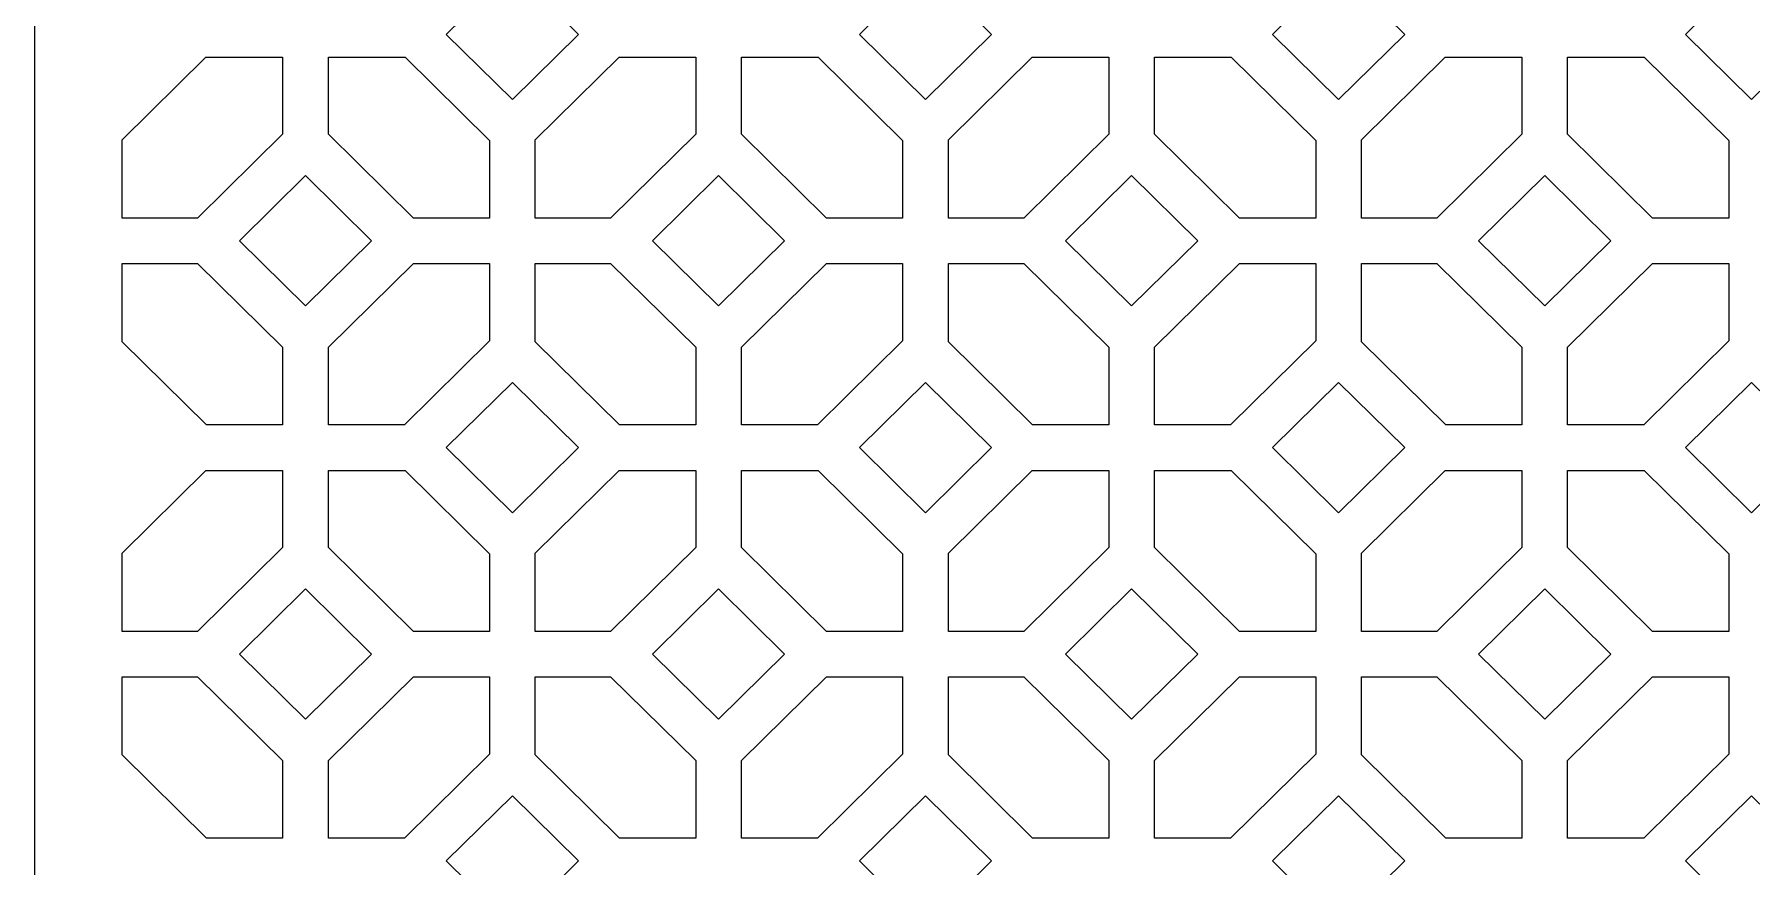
# Model space of a CAD drawing. Header units: centimetres. Extents: x 1.5 to 9.78, y 0.72 to 9.
# Drawn here: x 1.501 to 5.642, y 2.853 to 4.859 of the extents above; entities that cross this region are included whole.
import ezdxf

# ---------------------------------------------------------------- set-up
doc = ezdxf.new("R2010")
doc.units = ezdxf.units.CM
doc.header["$MEASUREMENT"] = 0
doc.layers.add('layer 1', color=7, linetype='Continuous')

msp = doc.modelspace()

# ---------------------------------------------------------------- linework, layer by layer
at = {"layer": 'layer 1', "color": 250}
for points, knots in [([(1.50051, 9.00077), (1.50051, 9.00077), (9.78319, 9.00077), (9.78319, 9.00077), (9.78319, 9.00077), (9.78319, 9.00077), (9.78319, 0.71809), (9.78319, 0.71809), (9.78319, 0.71809), (9.78319, 0.71809), (1.50051, 0.71809), (1.50051, 0.71809), (1.50051, 0.71809), (1.50051, 0.71809), (1.50051, 9.00077), (1.50051, 9.00077)], [0, 0, 0, 0, 0.2, 0.2, 0.2, 0.2, 0.4, 0.4, 0.4, 0.4, 0.6, 0.6, 0.6, 0.6, 1, 1, 1, 1]), ([(2.494, 4.85943), (2.494, 4.85943), (2.65341, 4.7023), (2.65341, 4.7023), (2.65341, 4.7023), (2.65341, 4.7023), (2.81282, 4.85943), (2.81282, 4.85943), (2.81282, 4.85943), (2.81282, 4.85943), (2.65341, 5.01656), (2.65341, 5.01656), (2.65341, 5.01656), (2.65341, 5.01656), (2.494, 4.85943), (2.494, 4.85943)], [0, 0, 0, 0, 0.2, 0.2, 0.2, 0.2, 0.4, 0.4, 0.4, 0.4, 0.6, 0.6, 0.6, 0.6, 1, 1, 1, 1]), ([(3.49014, 4.85943), (3.49014, 4.85943), (3.64956, 4.7023), (3.64956, 4.7023), (3.64956, 4.7023), (3.64956, 4.7023), (3.80897, 4.85943), (3.80897, 4.85943), (3.80897, 4.85943), (3.80897, 4.85943), (3.64956, 5.01656), (3.64956, 5.01656), (3.64956, 5.01656), (3.64956, 5.01656), (3.49014, 4.85943), (3.49014, 4.85943)], [0, 0, 0, 0, 0.2, 0.2, 0.2, 0.2, 0.4, 0.4, 0.4, 0.4, 0.6, 0.6, 0.6, 0.6, 1, 1, 1, 1]), ([(4.48629, 4.85943), (4.48629, 4.85943), (4.6457, 4.7023), (4.6457, 4.7023), (4.6457, 4.7023), (4.6457, 4.7023), (4.80511, 4.85943), (4.80511, 4.85943), (4.80511, 4.85943), (4.80511, 4.85943), (4.6457, 5.01656), (4.6457, 5.01656), (4.6457, 5.01656), (4.6457, 5.01656), (4.48629, 4.85943), (4.48629, 4.85943)], [0, 0, 0, 0, 0.2, 0.2, 0.2, 0.2, 0.4, 0.4, 0.4, 0.4, 0.6, 0.6, 0.6, 0.6, 1, 1, 1, 1]), ([(5.48244, 4.85943), (5.48244, 4.85943), (5.64185, 4.7023), (5.64185, 4.7023), (5.64185, 4.7023), (5.64185, 4.7023), (5.80126, 4.85943), (5.80126, 4.85943), (5.80126, 4.85943), (5.80126, 4.85943), (5.64185, 5.01656), (5.64185, 5.01656), (5.64185, 5.01656), (5.64185, 5.01656), (5.48244, 4.85943), (5.48244, 4.85943)], [0, 0, 0, 0, 0.2, 0.2, 0.2, 0.2, 0.4, 0.4, 0.4, 0.4, 0.6, 0.6, 0.6, 0.6, 1, 1, 1, 1]), ([(1.91432, 4.80432), (1.91432, 4.80432), (1.71238, 4.60526), (1.71238, 4.60526), (1.71238, 4.60526), (1.71238, 4.60526), (1.71238, 4.41655), (1.71238, 4.41655), (1.71238, 4.41655), (1.71238, 4.41655), (1.8941, 4.41655), (1.8941, 4.41655), (1.8941, 4.41655), (1.8941, 4.41655), (2.09926, 4.61878), (2.09926, 4.61878), (2.09926, 4.61878), (2.09926, 4.61878), (2.09926, 4.80432), (2.09926, 4.80432), (2.09926, 4.80432), (2.09926, 4.80432), (1.91432, 4.80432), (1.91432, 4.80432)], [0, 0, 0, 0, 0.1428571, 0.1428571, 0.1428571, 0.1428571, 0.2857143, 0.2857143, 0.2857143, 0.2857143, 0.4285714, 0.4285714, 0.4285714, 0.4285714, 0.5714286, 0.5714286, 0.5714286, 0.5714286, 0.7142857, 0.7142857, 0.7142857, 0.7142857, 1, 1, 1, 1]), ([(2.20948, 4.80432), (2.20948, 4.80432), (2.20948, 4.61878), (2.20948, 4.61878), (2.20948, 4.61878), (2.20948, 4.61878), (2.41464, 4.41655), (2.41464, 4.41655), (2.41464, 4.41655), (2.41464, 4.41655), (2.5983, 4.41655), (2.5983, 4.41655), (2.5983, 4.41655), (2.5983, 4.41655), (2.5983, 4.60336), (2.5983, 4.60336), (2.5983, 4.60336), (2.5983, 4.60336), (2.39442, 4.80432), (2.39442, 4.80432), (2.39442, 4.80432), (2.39442, 4.80432), (2.20948, 4.80432), (2.20948, 4.80432)], [0, 0, 0, 0, 0.1428571, 0.1428571, 0.1428571, 0.1428571, 0.2857143, 0.2857143, 0.2857143, 0.2857143, 0.4285714, 0.4285714, 0.4285714, 0.4285714, 0.5714286, 0.5714286, 0.5714286, 0.5714286, 0.7142857, 0.7142857, 0.7142857, 0.7142857, 1, 1, 1, 1]), ([(2.91047, 4.80432), (2.91047, 4.80432), (2.70852, 4.60526), (2.70852, 4.60526), (2.70852, 4.60526), (2.70852, 4.60526), (2.70852, 4.41655), (2.70852, 4.41655), (2.70852, 4.41655), (2.70852, 4.41655), (2.89024, 4.41655), (2.89024, 4.41655), (2.89024, 4.41655), (2.89024, 4.41655), (3.0954, 4.61878), (3.0954, 4.61878), (3.0954, 4.61878), (3.0954, 4.61878), (3.0954, 4.80432), (3.0954, 4.80432), (3.0954, 4.80432), (3.0954, 4.80432), (2.91047, 4.80432), (2.91047, 4.80432)], [0, 0, 0, 0, 0.1428571, 0.1428571, 0.1428571, 0.1428571, 0.2857143, 0.2857143, 0.2857143, 0.2857143, 0.4285714, 0.4285714, 0.4285714, 0.4285714, 0.5714286, 0.5714286, 0.5714286, 0.5714286, 0.7142857, 0.7142857, 0.7142857, 0.7142857, 1, 1, 1, 1]), ([(3.20562, 4.80432), (3.20562, 4.80432), (3.20562, 4.61878), (3.20562, 4.61878), (3.20562, 4.61878), (3.20562, 4.61878), (3.41079, 4.41655), (3.41079, 4.41655), (3.41079, 4.41655), (3.41079, 4.41655), (3.59444, 4.41655), (3.59444, 4.41655), (3.59444, 4.41655), (3.59444, 4.41655), (3.59444, 4.60336), (3.59444, 4.60336), (3.59444, 4.60336), (3.59444, 4.60336), (3.39056, 4.80432), (3.39056, 4.80432), (3.39056, 4.80432), (3.39056, 4.80432), (3.20562, 4.80432), (3.20562, 4.80432)], [0, 0, 0, 0, 0.1428571, 0.1428571, 0.1428571, 0.1428571, 0.2857143, 0.2857143, 0.2857143, 0.2857143, 0.4285714, 0.4285714, 0.4285714, 0.4285714, 0.5714286, 0.5714286, 0.5714286, 0.5714286, 0.7142857, 0.7142857, 0.7142857, 0.7142857, 1, 1, 1, 1]), ([(3.90661, 4.80432), (3.90661, 4.80432), (3.70467, 4.60526), (3.70467, 4.60526), (3.70467, 4.60526), (3.70467, 4.60526), (3.70467, 4.41655), (3.70467, 4.41655), (3.70467, 4.41655), (3.70467, 4.41655), (3.88639, 4.41655), (3.88639, 4.41655), (3.88639, 4.41655), (3.88639, 4.41655), (4.09156, 4.61878), (4.09156, 4.61878), (4.09156, 4.61878), (4.09156, 4.61878), (4.09156, 4.80432), (4.09156, 4.80432), (4.09156, 4.80432), (4.09156, 4.80432), (3.90661, 4.80432), (3.90661, 4.80432)], [0, 0, 0, 0, 0.1428571, 0.1428571, 0.1428571, 0.1428571, 0.2857143, 0.2857143, 0.2857143, 0.2857143, 0.4285714, 0.4285714, 0.4285714, 0.4285714, 0.5714286, 0.5714286, 0.5714286, 0.5714286, 0.7142857, 0.7142857, 0.7142857, 0.7142857, 1, 1, 1, 1]), ([(4.20177, 4.80432), (4.20177, 4.80432), (4.20177, 4.61878), (4.20177, 4.61878), (4.20177, 4.61878), (4.20177, 4.61878), (4.40694, 4.41655), (4.40694, 4.41655), (4.40694, 4.41655), (4.40694, 4.41655), (4.59059, 4.41655), (4.59059, 4.41655), (4.59059, 4.41655), (4.59059, 4.41655), (4.59059, 4.60336), (4.59059, 4.60336), (4.59059, 4.60336), (4.59059, 4.60336), (4.38671, 4.80432), (4.38671, 4.80432), (4.38671, 4.80432), (4.38671, 4.80432), (4.20177, 4.80432), (4.20177, 4.80432)], [0, 0, 0, 0, 0.1428571, 0.1428571, 0.1428571, 0.1428571, 0.2857143, 0.2857143, 0.2857143, 0.2857143, 0.4285714, 0.4285714, 0.4285714, 0.4285714, 0.5714286, 0.5714286, 0.5714286, 0.5714286, 0.7142857, 0.7142857, 0.7142857, 0.7142857, 1, 1, 1, 1]), ([(4.90276, 4.80432), (4.90276, 4.80432), (4.70082, 4.60526), (4.70082, 4.60526), (4.70082, 4.60526), (4.70082, 4.60526), (4.70082, 4.41655), (4.70082, 4.41655), (4.70082, 4.41655), (4.70082, 4.41655), (4.88254, 4.41655), (4.88254, 4.41655), (4.88254, 4.41655), (4.88254, 4.41655), (5.0877, 4.61878), (5.0877, 4.61878), (5.0877, 4.61878), (5.0877, 4.61878), (5.0877, 4.80432), (5.0877, 4.80432), (5.0877, 4.80432), (5.0877, 4.80432), (4.90276, 4.80432), (4.90276, 4.80432)], [0, 0, 0, 0, 0.1428571, 0.1428571, 0.1428571, 0.1428571, 0.2857143, 0.2857143, 0.2857143, 0.2857143, 0.4285714, 0.4285714, 0.4285714, 0.4285714, 0.5714286, 0.5714286, 0.5714286, 0.5714286, 0.7142857, 0.7142857, 0.7142857, 0.7142857, 1, 1, 1, 1]), ([(5.19792, 4.80432), (5.19792, 4.80432), (5.19792, 4.61878), (5.19792, 4.61878), (5.19792, 4.61878), (5.19792, 4.61878), (5.40308, 4.41655), (5.40308, 4.41655), (5.40308, 4.41655), (5.40308, 4.41655), (5.58673, 4.41655), (5.58673, 4.41655), (5.58673, 4.41655), (5.58673, 4.41655), (5.58673, 4.60336), (5.58673, 4.60336), (5.58673, 4.60336), (5.58673, 4.60336), (5.38286, 4.80432), (5.38286, 4.80432), (5.38286, 4.80432), (5.38286, 4.80432), (5.19792, 4.80432), (5.19792, 4.80432)], [0, 0, 0, 0, 0.1428571, 0.1428571, 0.1428571, 0.1428571, 0.2857143, 0.2857143, 0.2857143, 0.2857143, 0.4285714, 0.4285714, 0.4285714, 0.4285714, 0.5714286, 0.5714286, 0.5714286, 0.5714286, 0.7142857, 0.7142857, 0.7142857, 0.7142857, 1, 1, 1, 1]), ([(1.99496, 4.362), (1.99496, 4.362), (2.15437, 4.20487), (2.15437, 4.20487), (2.15437, 4.20487), (2.15437, 4.20487), (2.31378, 4.362), (2.31378, 4.362), (2.31378, 4.362), (2.31378, 4.362), (2.15437, 4.51913), (2.15437, 4.51913), (2.15437, 4.51913), (2.15437, 4.51913), (1.99496, 4.362), (1.99496, 4.362)], [0, 0, 0, 0, 0.2, 0.2, 0.2, 0.2, 0.4, 0.4, 0.4, 0.4, 0.6, 0.6, 0.6, 0.6, 1, 1, 1, 1]), ([(2.9911, 4.362), (2.9911, 4.362), (3.15051, 4.20487), (3.15051, 4.20487), (3.15051, 4.20487), (3.15051, 4.20487), (3.30992, 4.362), (3.30992, 4.362), (3.30992, 4.362), (3.30992, 4.362), (3.15051, 4.51913), (3.15051, 4.51913), (3.15051, 4.51913), (3.15051, 4.51913), (2.9911, 4.362), (2.9911, 4.362)], [0, 0, 0, 0, 0.2, 0.2, 0.2, 0.2, 0.4, 0.4, 0.4, 0.4, 0.6, 0.6, 0.6, 0.6, 1, 1, 1, 1]), ([(3.98725, 4.362), (3.98725, 4.362), (4.14666, 4.20487), (4.14666, 4.20487), (4.14666, 4.20487), (4.14666, 4.20487), (4.30607, 4.362), (4.30607, 4.362), (4.30607, 4.362), (4.30607, 4.362), (4.14666, 4.51913), (4.14666, 4.51913), (4.14666, 4.51913), (4.14666, 4.51913), (3.98725, 4.362), (3.98725, 4.362)], [0, 0, 0, 0, 0.2, 0.2, 0.2, 0.2, 0.4, 0.4, 0.4, 0.4, 0.6, 0.6, 0.6, 0.6, 1, 1, 1, 1]), ([(4.98339, 4.362), (4.98339, 4.362), (5.14281, 4.20487), (5.14281, 4.20487), (5.14281, 4.20487), (5.14281, 4.20487), (5.30222, 4.362), (5.30222, 4.362), (5.30222, 4.362), (5.30222, 4.362), (5.14281, 4.51913), (5.14281, 4.51913), (5.14281, 4.51913), (5.14281, 4.51913), (4.98339, 4.362), (4.98339, 4.362)], [0, 0, 0, 0, 0.2, 0.2, 0.2, 0.2, 0.4, 0.4, 0.4, 0.4, 0.6, 0.6, 0.6, 0.6, 1, 1, 1, 1]), ([(1.71238, 4.11873), (1.71238, 4.11873), (1.91561, 3.91841), (1.91561, 3.91841), (1.91561, 3.91841), (1.91561, 3.91841), (2.09926, 3.91841), (2.09926, 3.91841), (2.09926, 3.91841), (2.09926, 3.91841), (2.09926, 4.10522), (2.09926, 4.10522), (2.09926, 4.10522), (2.09926, 4.10522), (1.8941, 4.30744), (1.8941, 4.30744), (1.8941, 4.30744), (1.8941, 4.30744), (1.71238, 4.30744), (1.71238, 4.30744), (1.71238, 4.30744), (1.71238, 4.30744), (1.71238, 4.11873), (1.71238, 4.11873)], [0, 0, 0, 0, 0.1428571, 0.1428571, 0.1428571, 0.1428571, 0.2857143, 0.2857143, 0.2857143, 0.2857143, 0.4285714, 0.4285714, 0.4285714, 0.4285714, 0.5714286, 0.5714286, 0.5714286, 0.5714286, 0.7142857, 0.7142857, 0.7142857, 0.7142857, 1, 1, 1, 1]), ([(2.5983, 4.12063), (2.5983, 4.12063), (2.5983, 4.30744), (2.5983, 4.30744), (2.5983, 4.30744), (2.5983, 4.30744), (2.41464, 4.30744), (2.41464, 4.30744), (2.41464, 4.30744), (2.41464, 4.30744), (2.20948, 4.10522), (2.20948, 4.10522), (2.20948, 4.10522), (2.20948, 4.10522), (2.20948, 3.91841), (2.20948, 3.91841), (2.20948, 3.91841), (2.20948, 3.91841), (2.39313, 3.91841), (2.39313, 3.91841), (2.39313, 3.91841), (2.39313, 3.91841), (2.5983, 4.12063), (2.5983, 4.12063)], [0, 0, 0, 0, 0.1428571, 0.1428571, 0.1428571, 0.1428571, 0.2857143, 0.2857143, 0.2857143, 0.2857143, 0.4285714, 0.4285714, 0.4285714, 0.4285714, 0.5714286, 0.5714286, 0.5714286, 0.5714286, 0.7142857, 0.7142857, 0.7142857, 0.7142857, 1, 1, 1, 1]), ([(2.70852, 4.11873), (2.70852, 4.11873), (2.91175, 3.91841), (2.91175, 3.91841), (2.91175, 3.91841), (2.91175, 3.91841), (3.0954, 3.91841), (3.0954, 3.91841), (3.0954, 3.91841), (3.0954, 3.91841), (3.0954, 4.10522), (3.0954, 4.10522), (3.0954, 4.10522), (3.0954, 4.10522), (2.89024, 4.30744), (2.89024, 4.30744), (2.89024, 4.30744), (2.89024, 4.30744), (2.70852, 4.30744), (2.70852, 4.30744), (2.70852, 4.30744), (2.70852, 4.30744), (2.70852, 4.11873), (2.70852, 4.11873)], [0, 0, 0, 0, 0.1428571, 0.1428571, 0.1428571, 0.1428571, 0.2857143, 0.2857143, 0.2857143, 0.2857143, 0.4285714, 0.4285714, 0.4285714, 0.4285714, 0.5714286, 0.5714286, 0.5714286, 0.5714286, 0.7142857, 0.7142857, 0.7142857, 0.7142857, 1, 1, 1, 1]), ([(3.59444, 4.12063), (3.59444, 4.12063), (3.59444, 4.30744), (3.59444, 4.30744), (3.59444, 4.30744), (3.59444, 4.30744), (3.41079, 4.30744), (3.41079, 4.30744), (3.41079, 4.30744), (3.41079, 4.30744), (3.20562, 4.10522), (3.20562, 4.10522), (3.20562, 4.10522), (3.20562, 4.10522), (3.20562, 3.91841), (3.20562, 3.91841), (3.20562, 3.91841), (3.20562, 3.91841), (3.38927, 3.91841), (3.38927, 3.91841), (3.38927, 3.91841), (3.38927, 3.91841), (3.59444, 4.12063), (3.59444, 4.12063)], [0, 0, 0, 0, 0.1428571, 0.1428571, 0.1428571, 0.1428571, 0.2857143, 0.2857143, 0.2857143, 0.2857143, 0.4285714, 0.4285714, 0.4285714, 0.4285714, 0.5714286, 0.5714286, 0.5714286, 0.5714286, 0.7142857, 0.7142857, 0.7142857, 0.7142857, 1, 1, 1, 1]), ([(3.70467, 4.11873), (3.70467, 4.11873), (3.9079, 3.91841), (3.9079, 3.91841), (3.9079, 3.91841), (3.9079, 3.91841), (4.09156, 3.91841), (4.09156, 3.91841), (4.09156, 3.91841), (4.09156, 3.91841), (4.09156, 4.10522), (4.09156, 4.10522), (4.09156, 4.10522), (4.09156, 4.10522), (3.88639, 4.30744), (3.88639, 4.30744), (3.88639, 4.30744), (3.88639, 4.30744), (3.70467, 4.30744), (3.70467, 4.30744), (3.70467, 4.30744), (3.70467, 4.30744), (3.70467, 4.11873), (3.70467, 4.11873)], [0, 0, 0, 0, 0.1428571, 0.1428571, 0.1428571, 0.1428571, 0.2857143, 0.2857143, 0.2857143, 0.2857143, 0.4285714, 0.4285714, 0.4285714, 0.4285714, 0.5714286, 0.5714286, 0.5714286, 0.5714286, 0.7142857, 0.7142857, 0.7142857, 0.7142857, 1, 1, 1, 1]), ([(4.59059, 4.12063), (4.59059, 4.12063), (4.59059, 4.30744), (4.59059, 4.30744), (4.59059, 4.30744), (4.59059, 4.30744), (4.40694, 4.30744), (4.40694, 4.30744), (4.40694, 4.30744), (4.40694, 4.30744), (4.20177, 4.10522), (4.20177, 4.10522), (4.20177, 4.10522), (4.20177, 4.10522), (4.20177, 3.91841), (4.20177, 3.91841), (4.20177, 3.91841), (4.20177, 3.91841), (4.38542, 3.91841), (4.38542, 3.91841), (4.38542, 3.91841), (4.38542, 3.91841), (4.59059, 4.12063), (4.59059, 4.12063)], [0, 0, 0, 0, 0.1428571, 0.1428571, 0.1428571, 0.1428571, 0.2857143, 0.2857143, 0.2857143, 0.2857143, 0.4285714, 0.4285714, 0.4285714, 0.4285714, 0.5714286, 0.5714286, 0.5714286, 0.5714286, 0.7142857, 0.7142857, 0.7142857, 0.7142857, 1, 1, 1, 1]), ([(4.70082, 4.11873), (4.70082, 4.11873), (4.90405, 3.91841), (4.90405, 3.91841), (4.90405, 3.91841), (4.90405, 3.91841), (5.0877, 3.91841), (5.0877, 3.91841), (5.0877, 3.91841), (5.0877, 3.91841), (5.0877, 4.10522), (5.0877, 4.10522), (5.0877, 4.10522), (5.0877, 4.10522), (4.88254, 4.30744), (4.88254, 4.30744), (4.88254, 4.30744), (4.88254, 4.30744), (4.70082, 4.30744), (4.70082, 4.30744), (4.70082, 4.30744), (4.70082, 4.30744), (4.70082, 4.11873), (4.70082, 4.11873)], [0, 0, 0, 0, 0.1428571, 0.1428571, 0.1428571, 0.1428571, 0.2857143, 0.2857143, 0.2857143, 0.2857143, 0.4285714, 0.4285714, 0.4285714, 0.4285714, 0.5714286, 0.5714286, 0.5714286, 0.5714286, 0.7142857, 0.7142857, 0.7142857, 0.7142857, 1, 1, 1, 1]), ([(5.58673, 4.12063), (5.58673, 4.12063), (5.58673, 4.30744), (5.58673, 4.30744), (5.58673, 4.30744), (5.58673, 4.30744), (5.40308, 4.30744), (5.40308, 4.30744), (5.40308, 4.30744), (5.40308, 4.30744), (5.19792, 4.10522), (5.19792, 4.10522), (5.19792, 4.10522), (5.19792, 4.10522), (5.19792, 3.91841), (5.19792, 3.91841), (5.19792, 3.91841), (5.19792, 3.91841), (5.38157, 3.91841), (5.38157, 3.91841), (5.38157, 3.91841), (5.38157, 3.91841), (5.58673, 4.12063), (5.58673, 4.12063)], [0, 0, 0, 0, 0.1428571, 0.1428571, 0.1428571, 0.1428571, 0.2857143, 0.2857143, 0.2857143, 0.2857143, 0.4285714, 0.4285714, 0.4285714, 0.4285714, 0.5714286, 0.5714286, 0.5714286, 0.5714286, 0.7142857, 0.7142857, 0.7142857, 0.7142857, 1, 1, 1, 1]), ([(2.494, 3.86329), (2.494, 3.86329), (2.65341, 3.70616), (2.65341, 3.70616), (2.65341, 3.70616), (2.65341, 3.70616), (2.81282, 3.86329), (2.81282, 3.86329), (2.81282, 3.86329), (2.81282, 3.86329), (2.65341, 4.02042), (2.65341, 4.02042), (2.65341, 4.02042), (2.65341, 4.02042), (2.494, 3.86329), (2.494, 3.86329)], [0, 0, 0, 0, 0.2, 0.2, 0.2, 0.2, 0.4, 0.4, 0.4, 0.4, 0.6, 0.6, 0.6, 0.6, 1, 1, 1, 1]), ([(3.49014, 3.86329), (3.49014, 3.86329), (3.64956, 3.70616), (3.64956, 3.70616), (3.64956, 3.70616), (3.64956, 3.70616), (3.80897, 3.86329), (3.80897, 3.86329), (3.80897, 3.86329), (3.80897, 3.86329), (3.64956, 4.02042), (3.64956, 4.02042), (3.64956, 4.02042), (3.64956, 4.02042), (3.49014, 3.86329), (3.49014, 3.86329)], [0, 0, 0, 0, 0.2, 0.2, 0.2, 0.2, 0.4, 0.4, 0.4, 0.4, 0.6, 0.6, 0.6, 0.6, 1, 1, 1, 1]), ([(4.48629, 3.86329), (4.48629, 3.86329), (4.6457, 3.70616), (4.6457, 3.70616), (4.6457, 3.70616), (4.6457, 3.70616), (4.80511, 3.86329), (4.80511, 3.86329), (4.80511, 3.86329), (4.80511, 3.86329), (4.6457, 4.02042), (4.6457, 4.02042), (4.6457, 4.02042), (4.6457, 4.02042), (4.48629, 3.86329), (4.48629, 3.86329)], [0, 0, 0, 0, 0.2, 0.2, 0.2, 0.2, 0.4, 0.4, 0.4, 0.4, 0.6, 0.6, 0.6, 0.6, 1, 1, 1, 1]), ([(5.48244, 3.86329), (5.48244, 3.86329), (5.64185, 3.70616), (5.64185, 3.70616), (5.64185, 3.70616), (5.64185, 3.70616), (5.80126, 3.86329), (5.80126, 3.86329), (5.80126, 3.86329), (5.80126, 3.86329), (5.64185, 4.02042), (5.64185, 4.02042), (5.64185, 4.02042), (5.64185, 4.02042), (5.48244, 3.86329), (5.48244, 3.86329)], [0, 0, 0, 0, 0.2, 0.2, 0.2, 0.2, 0.4, 0.4, 0.4, 0.4, 0.6, 0.6, 0.6, 0.6, 1, 1, 1, 1]), ([(1.91432, 3.80817), (1.91432, 3.80817), (1.71238, 3.60912), (1.71238, 3.60912), (1.71238, 3.60912), (1.71238, 3.60912), (1.71238, 3.4204), (1.71238, 3.4204), (1.71238, 3.4204), (1.71238, 3.4204), (1.8941, 3.4204), (1.8941, 3.4204), (1.8941, 3.4204), (1.8941, 3.4204), (2.09926, 3.62263), (2.09926, 3.62263), (2.09926, 3.62263), (2.09926, 3.62263), (2.09926, 3.80817), (2.09926, 3.80817), (2.09926, 3.80817), (2.09926, 3.80817), (1.91432, 3.80817), (1.91432, 3.80817)], [0, 0, 0, 0, 0.1428571, 0.1428571, 0.1428571, 0.1428571, 0.2857143, 0.2857143, 0.2857143, 0.2857143, 0.4285714, 0.4285714, 0.4285714, 0.4285714, 0.5714286, 0.5714286, 0.5714286, 0.5714286, 0.7142857, 0.7142857, 0.7142857, 0.7142857, 1, 1, 1, 1]), ([(2.20948, 3.80817), (2.20948, 3.80817), (2.20948, 3.62263), (2.20948, 3.62263), (2.20948, 3.62263), (2.20948, 3.62263), (2.41464, 3.4204), (2.41464, 3.4204), (2.41464, 3.4204), (2.41464, 3.4204), (2.5983, 3.4204), (2.5983, 3.4204), (2.5983, 3.4204), (2.5983, 3.4204), (2.5983, 3.60721), (2.5983, 3.60721), (2.5983, 3.60721), (2.5983, 3.60721), (2.39442, 3.80817), (2.39442, 3.80817), (2.39442, 3.80817), (2.39442, 3.80817), (2.20948, 3.80817), (2.20948, 3.80817)], [0, 0, 0, 0, 0.1428571, 0.1428571, 0.1428571, 0.1428571, 0.2857143, 0.2857143, 0.2857143, 0.2857143, 0.4285714, 0.4285714, 0.4285714, 0.4285714, 0.5714286, 0.5714286, 0.5714286, 0.5714286, 0.7142857, 0.7142857, 0.7142857, 0.7142857, 1, 1, 1, 1]), ([(2.91047, 3.80817), (2.91047, 3.80817), (2.70852, 3.60912), (2.70852, 3.60912), (2.70852, 3.60912), (2.70852, 3.60912), (2.70852, 3.4204), (2.70852, 3.4204), (2.70852, 3.4204), (2.70852, 3.4204), (2.89024, 3.4204), (2.89024, 3.4204), (2.89024, 3.4204), (2.89024, 3.4204), (3.0954, 3.62263), (3.0954, 3.62263), (3.0954, 3.62263), (3.0954, 3.62263), (3.0954, 3.80817), (3.0954, 3.80817), (3.0954, 3.80817), (3.0954, 3.80817), (2.91047, 3.80817), (2.91047, 3.80817)], [0, 0, 0, 0, 0.1428571, 0.1428571, 0.1428571, 0.1428571, 0.2857143, 0.2857143, 0.2857143, 0.2857143, 0.4285714, 0.4285714, 0.4285714, 0.4285714, 0.5714286, 0.5714286, 0.5714286, 0.5714286, 0.7142857, 0.7142857, 0.7142857, 0.7142857, 1, 1, 1, 1]), ([(3.20562, 3.80817), (3.20562, 3.80817), (3.20562, 3.62263), (3.20562, 3.62263), (3.20562, 3.62263), (3.20562, 3.62263), (3.41079, 3.4204), (3.41079, 3.4204), (3.41079, 3.4204), (3.41079, 3.4204), (3.59444, 3.4204), (3.59444, 3.4204), (3.59444, 3.4204), (3.59444, 3.4204), (3.59444, 3.60721), (3.59444, 3.60721), (3.59444, 3.60721), (3.59444, 3.60721), (3.39056, 3.80817), (3.39056, 3.80817), (3.39056, 3.80817), (3.39056, 3.80817), (3.20562, 3.80817), (3.20562, 3.80817)], [0, 0, 0, 0, 0.1428571, 0.1428571, 0.1428571, 0.1428571, 0.2857143, 0.2857143, 0.2857143, 0.2857143, 0.4285714, 0.4285714, 0.4285714, 0.4285714, 0.5714286, 0.5714286, 0.5714286, 0.5714286, 0.7142857, 0.7142857, 0.7142857, 0.7142857, 1, 1, 1, 1]), ([(3.90661, 3.80817), (3.90661, 3.80817), (3.70467, 3.60912), (3.70467, 3.60912), (3.70467, 3.60912), (3.70467, 3.60912), (3.70467, 3.4204), (3.70467, 3.4204), (3.70467, 3.4204), (3.70467, 3.4204), (3.88639, 3.4204), (3.88639, 3.4204), (3.88639, 3.4204), (3.88639, 3.4204), (4.09156, 3.62263), (4.09156, 3.62263), (4.09156, 3.62263), (4.09156, 3.62263), (4.09156, 3.80817), (4.09156, 3.80817), (4.09156, 3.80817), (4.09156, 3.80817), (3.90661, 3.80817), (3.90661, 3.80817)], [0, 0, 0, 0, 0.1428571, 0.1428571, 0.1428571, 0.1428571, 0.2857143, 0.2857143, 0.2857143, 0.2857143, 0.4285714, 0.4285714, 0.4285714, 0.4285714, 0.5714286, 0.5714286, 0.5714286, 0.5714286, 0.7142857, 0.7142857, 0.7142857, 0.7142857, 1, 1, 1, 1]), ([(4.20177, 3.80817), (4.20177, 3.80817), (4.20177, 3.62263), (4.20177, 3.62263), (4.20177, 3.62263), (4.20177, 3.62263), (4.40694, 3.4204), (4.40694, 3.4204), (4.40694, 3.4204), (4.40694, 3.4204), (4.59059, 3.4204), (4.59059, 3.4204), (4.59059, 3.4204), (4.59059, 3.4204), (4.59059, 3.60721), (4.59059, 3.60721), (4.59059, 3.60721), (4.59059, 3.60721), (4.38671, 3.80817), (4.38671, 3.80817), (4.38671, 3.80817), (4.38671, 3.80817), (4.20177, 3.80817), (4.20177, 3.80817)], [0, 0, 0, 0, 0.1428571, 0.1428571, 0.1428571, 0.1428571, 0.2857143, 0.2857143, 0.2857143, 0.2857143, 0.4285714, 0.4285714, 0.4285714, 0.4285714, 0.5714286, 0.5714286, 0.5714286, 0.5714286, 0.7142857, 0.7142857, 0.7142857, 0.7142857, 1, 1, 1, 1]), ([(4.90276, 3.80817), (4.90276, 3.80817), (4.70082, 3.60912), (4.70082, 3.60912), (4.70082, 3.60912), (4.70082, 3.60912), (4.70082, 3.4204), (4.70082, 3.4204), (4.70082, 3.4204), (4.70082, 3.4204), (4.88254, 3.4204), (4.88254, 3.4204), (4.88254, 3.4204), (4.88254, 3.4204), (5.0877, 3.62263), (5.0877, 3.62263), (5.0877, 3.62263), (5.0877, 3.62263), (5.0877, 3.80817), (5.0877, 3.80817), (5.0877, 3.80817), (5.0877, 3.80817), (4.90276, 3.80817), (4.90276, 3.80817)], [0, 0, 0, 0, 0.1428571, 0.1428571, 0.1428571, 0.1428571, 0.2857143, 0.2857143, 0.2857143, 0.2857143, 0.4285714, 0.4285714, 0.4285714, 0.4285714, 0.5714286, 0.5714286, 0.5714286, 0.5714286, 0.7142857, 0.7142857, 0.7142857, 0.7142857, 1, 1, 1, 1]), ([(5.19792, 3.80817), (5.19792, 3.80817), (5.19792, 3.62263), (5.19792, 3.62263), (5.19792, 3.62263), (5.19792, 3.62263), (5.40308, 3.4204), (5.40308, 3.4204), (5.40308, 3.4204), (5.40308, 3.4204), (5.58673, 3.4204), (5.58673, 3.4204), (5.58673, 3.4204), (5.58673, 3.4204), (5.58673, 3.60721), (5.58673, 3.60721), (5.58673, 3.60721), (5.58673, 3.60721), (5.38286, 3.80817), (5.38286, 3.80817), (5.38286, 3.80817), (5.38286, 3.80817), (5.19792, 3.80817), (5.19792, 3.80817)], [0, 0, 0, 0, 0.1428571, 0.1428571, 0.1428571, 0.1428571, 0.2857143, 0.2857143, 0.2857143, 0.2857143, 0.4285714, 0.4285714, 0.4285714, 0.4285714, 0.5714286, 0.5714286, 0.5714286, 0.5714286, 0.7142857, 0.7142857, 0.7142857, 0.7142857, 1, 1, 1, 1]), ([(1.99496, 3.36585), (1.99496, 3.36585), (2.15437, 3.20872), (2.15437, 3.20872), (2.15437, 3.20872), (2.15437, 3.20872), (2.31378, 3.36585), (2.31378, 3.36585), (2.31378, 3.36585), (2.31378, 3.36585), (2.15437, 3.52298), (2.15437, 3.52298), (2.15437, 3.52298), (2.15437, 3.52298), (1.99496, 3.36585), (1.99496, 3.36585)], [0, 0, 0, 0, 0.2, 0.2, 0.2, 0.2, 0.4, 0.4, 0.4, 0.4, 0.6, 0.6, 0.6, 0.6, 1, 1, 1, 1]), ([(2.9911, 3.36585), (2.9911, 3.36585), (3.15051, 3.20872), (3.15051, 3.20872), (3.15051, 3.20872), (3.15051, 3.20872), (3.30992, 3.36585), (3.30992, 3.36585), (3.30992, 3.36585), (3.30992, 3.36585), (3.15051, 3.52298), (3.15051, 3.52298), (3.15051, 3.52298), (3.15051, 3.52298), (2.9911, 3.36585), (2.9911, 3.36585)], [0, 0, 0, 0, 0.2, 0.2, 0.2, 0.2, 0.4, 0.4, 0.4, 0.4, 0.6, 0.6, 0.6, 0.6, 1, 1, 1, 1]), ([(3.98725, 3.36585), (3.98725, 3.36585), (4.14666, 3.20872), (4.14666, 3.20872), (4.14666, 3.20872), (4.14666, 3.20872), (4.30607, 3.36585), (4.30607, 3.36585), (4.30607, 3.36585), (4.30607, 3.36585), (4.14666, 3.52298), (4.14666, 3.52298), (4.14666, 3.52298), (4.14666, 3.52298), (3.98725, 3.36585), (3.98725, 3.36585)], [0, 0, 0, 0, 0.2, 0.2, 0.2, 0.2, 0.4, 0.4, 0.4, 0.4, 0.6, 0.6, 0.6, 0.6, 1, 1, 1, 1]), ([(4.98339, 3.36585), (4.98339, 3.36585), (5.14281, 3.20872), (5.14281, 3.20872), (5.14281, 3.20872), (5.14281, 3.20872), (5.30222, 3.36585), (5.30222, 3.36585), (5.30222, 3.36585), (5.30222, 3.36585), (5.14281, 3.52298), (5.14281, 3.52298), (5.14281, 3.52298), (5.14281, 3.52298), (4.98339, 3.36585), (4.98339, 3.36585)], [0, 0, 0, 0, 0.2, 0.2, 0.2, 0.2, 0.4, 0.4, 0.4, 0.4, 0.6, 0.6, 0.6, 0.6, 1, 1, 1, 1]), ([(1.71238, 3.12258), (1.71238, 3.12258), (1.91561, 2.92226), (1.91561, 2.92226), (1.91561, 2.92226), (1.91561, 2.92226), (2.09926, 2.92226), (2.09926, 2.92226), (2.09926, 2.92226), (2.09926, 2.92226), (2.09926, 3.10907), (2.09926, 3.10907), (2.09926, 3.10907), (2.09926, 3.10907), (1.8941, 3.3113), (1.8941, 3.3113), (1.8941, 3.3113), (1.8941, 3.3113), (1.71238, 3.3113), (1.71238, 3.3113), (1.71238, 3.3113), (1.71238, 3.3113), (1.71238, 3.12258), (1.71238, 3.12258)], [0, 0, 0, 0, 0.1428571, 0.1428571, 0.1428571, 0.1428571, 0.2857143, 0.2857143, 0.2857143, 0.2857143, 0.4285714, 0.4285714, 0.4285714, 0.4285714, 0.5714286, 0.5714286, 0.5714286, 0.5714286, 0.7142857, 0.7142857, 0.7142857, 0.7142857, 1, 1, 1, 1]), ([(2.5983, 3.12449), (2.5983, 3.12449), (2.5983, 3.3113), (2.5983, 3.3113), (2.5983, 3.3113), (2.5983, 3.3113), (2.41464, 3.3113), (2.41464, 3.3113), (2.41464, 3.3113), (2.41464, 3.3113), (2.20948, 3.10907), (2.20948, 3.10907), (2.20948, 3.10907), (2.20948, 3.10907), (2.20948, 2.92226), (2.20948, 2.92226), (2.20948, 2.92226), (2.20948, 2.92226), (2.39313, 2.92226), (2.39313, 2.92226), (2.39313, 2.92226), (2.39313, 2.92226), (2.5983, 3.12449), (2.5983, 3.12449)], [0, 0, 0, 0, 0.1428571, 0.1428571, 0.1428571, 0.1428571, 0.2857143, 0.2857143, 0.2857143, 0.2857143, 0.4285714, 0.4285714, 0.4285714, 0.4285714, 0.5714286, 0.5714286, 0.5714286, 0.5714286, 0.7142857, 0.7142857, 0.7142857, 0.7142857, 1, 1, 1, 1]), ([(2.70852, 3.12258), (2.70852, 3.12258), (2.91175, 2.92226), (2.91175, 2.92226), (2.91175, 2.92226), (2.91175, 2.92226), (3.0954, 2.92226), (3.0954, 2.92226), (3.0954, 2.92226), (3.0954, 2.92226), (3.0954, 3.10907), (3.0954, 3.10907), (3.0954, 3.10907), (3.0954, 3.10907), (2.89024, 3.3113), (2.89024, 3.3113), (2.89024, 3.3113), (2.89024, 3.3113), (2.70852, 3.3113), (2.70852, 3.3113), (2.70852, 3.3113), (2.70852, 3.3113), (2.70852, 3.12258), (2.70852, 3.12258)], [0, 0, 0, 0, 0.1428571, 0.1428571, 0.1428571, 0.1428571, 0.2857143, 0.2857143, 0.2857143, 0.2857143, 0.4285714, 0.4285714, 0.4285714, 0.4285714, 0.5714286, 0.5714286, 0.5714286, 0.5714286, 0.7142857, 0.7142857, 0.7142857, 0.7142857, 1, 1, 1, 1]), ([(3.59444, 3.12449), (3.59444, 3.12449), (3.59444, 3.3113), (3.59444, 3.3113), (3.59444, 3.3113), (3.59444, 3.3113), (3.41079, 3.3113), (3.41079, 3.3113), (3.41079, 3.3113), (3.41079, 3.3113), (3.20562, 3.10907), (3.20562, 3.10907), (3.20562, 3.10907), (3.20562, 3.10907), (3.20562, 2.92226), (3.20562, 2.92226), (3.20562, 2.92226), (3.20562, 2.92226), (3.38927, 2.92226), (3.38927, 2.92226), (3.38927, 2.92226), (3.38927, 2.92226), (3.59444, 3.12449), (3.59444, 3.12449)], [0, 0, 0, 0, 0.1428571, 0.1428571, 0.1428571, 0.1428571, 0.2857143, 0.2857143, 0.2857143, 0.2857143, 0.4285714, 0.4285714, 0.4285714, 0.4285714, 0.5714286, 0.5714286, 0.5714286, 0.5714286, 0.7142857, 0.7142857, 0.7142857, 0.7142857, 1, 1, 1, 1]), ([(3.70467, 3.12258), (3.70467, 3.12258), (3.9079, 2.92226), (3.9079, 2.92226), (3.9079, 2.92226), (3.9079, 2.92226), (4.09156, 2.92226), (4.09156, 2.92226), (4.09156, 2.92226), (4.09156, 2.92226), (4.09156, 3.10907), (4.09156, 3.10907), (4.09156, 3.10907), (4.09156, 3.10907), (3.88639, 3.3113), (3.88639, 3.3113), (3.88639, 3.3113), (3.88639, 3.3113), (3.70467, 3.3113), (3.70467, 3.3113), (3.70467, 3.3113), (3.70467, 3.3113), (3.70467, 3.12258), (3.70467, 3.12258)], [0, 0, 0, 0, 0.1428571, 0.1428571, 0.1428571, 0.1428571, 0.2857143, 0.2857143, 0.2857143, 0.2857143, 0.4285714, 0.4285714, 0.4285714, 0.4285714, 0.5714286, 0.5714286, 0.5714286, 0.5714286, 0.7142857, 0.7142857, 0.7142857, 0.7142857, 1, 1, 1, 1]), ([(4.59059, 3.12449), (4.59059, 3.12449), (4.59059, 3.3113), (4.59059, 3.3113), (4.59059, 3.3113), (4.59059, 3.3113), (4.40694, 3.3113), (4.40694, 3.3113), (4.40694, 3.3113), (4.40694, 3.3113), (4.20177, 3.10907), (4.20177, 3.10907), (4.20177, 3.10907), (4.20177, 3.10907), (4.20177, 2.92226), (4.20177, 2.92226), (4.20177, 2.92226), (4.20177, 2.92226), (4.38542, 2.92226), (4.38542, 2.92226), (4.38542, 2.92226), (4.38542, 2.92226), (4.59059, 3.12449), (4.59059, 3.12449)], [0, 0, 0, 0, 0.1428571, 0.1428571, 0.1428571, 0.1428571, 0.2857143, 0.2857143, 0.2857143, 0.2857143, 0.4285714, 0.4285714, 0.4285714, 0.4285714, 0.5714286, 0.5714286, 0.5714286, 0.5714286, 0.7142857, 0.7142857, 0.7142857, 0.7142857, 1, 1, 1, 1]), ([(4.70082, 3.12258), (4.70082, 3.12258), (4.90405, 2.92226), (4.90405, 2.92226), (4.90405, 2.92226), (4.90405, 2.92226), (5.0877, 2.92226), (5.0877, 2.92226), (5.0877, 2.92226), (5.0877, 2.92226), (5.0877, 3.10907), (5.0877, 3.10907), (5.0877, 3.10907), (5.0877, 3.10907), (4.88254, 3.3113), (4.88254, 3.3113), (4.88254, 3.3113), (4.88254, 3.3113), (4.70082, 3.3113), (4.70082, 3.3113), (4.70082, 3.3113), (4.70082, 3.3113), (4.70082, 3.12258), (4.70082, 3.12258)], [0, 0, 0, 0, 0.1428571, 0.1428571, 0.1428571, 0.1428571, 0.2857143, 0.2857143, 0.2857143, 0.2857143, 0.4285714, 0.4285714, 0.4285714, 0.4285714, 0.5714286, 0.5714286, 0.5714286, 0.5714286, 0.7142857, 0.7142857, 0.7142857, 0.7142857, 1, 1, 1, 1]), ([(5.58673, 3.12449), (5.58673, 3.12449), (5.58673, 3.3113), (5.58673, 3.3113), (5.58673, 3.3113), (5.58673, 3.3113), (5.40308, 3.3113), (5.40308, 3.3113), (5.40308, 3.3113), (5.40308, 3.3113), (5.19792, 3.10907), (5.19792, 3.10907), (5.19792, 3.10907), (5.19792, 3.10907), (5.19792, 2.92226), (5.19792, 2.92226), (5.19792, 2.92226), (5.19792, 2.92226), (5.38157, 2.92226), (5.38157, 2.92226), (5.38157, 2.92226), (5.38157, 2.92226), (5.58673, 3.12449), (5.58673, 3.12449)], [0, 0, 0, 0, 0.1428571, 0.1428571, 0.1428571, 0.1428571, 0.2857143, 0.2857143, 0.2857143, 0.2857143, 0.4285714, 0.4285714, 0.4285714, 0.4285714, 0.5714286, 0.5714286, 0.5714286, 0.5714286, 0.7142857, 0.7142857, 0.7142857, 0.7142857, 1, 1, 1, 1]), ([(2.494, 2.86714), (2.494, 2.86714), (2.65341, 2.71002), (2.65341, 2.71002), (2.65341, 2.71002), (2.65341, 2.71002), (2.81282, 2.86714), (2.81282, 2.86714), (2.81282, 2.86714), (2.81282, 2.86714), (2.65341, 3.02427), (2.65341, 3.02427), (2.65341, 3.02427), (2.65341, 3.02427), (2.494, 2.86714), (2.494, 2.86714)], [0, 0, 0, 0, 0.2, 0.2, 0.2, 0.2, 0.4, 0.4, 0.4, 0.4, 0.6, 0.6, 0.6, 0.6, 1, 1, 1, 1]), ([(3.49014, 2.86714), (3.49014, 2.86714), (3.64956, 2.71002), (3.64956, 2.71002), (3.64956, 2.71002), (3.64956, 2.71002), (3.80897, 2.86714), (3.80897, 2.86714), (3.80897, 2.86714), (3.80897, 2.86714), (3.64956, 3.02427), (3.64956, 3.02427), (3.64956, 3.02427), (3.64956, 3.02427), (3.49014, 2.86714), (3.49014, 2.86714)], [0, 0, 0, 0, 0.2, 0.2, 0.2, 0.2, 0.4, 0.4, 0.4, 0.4, 0.6, 0.6, 0.6, 0.6, 1, 1, 1, 1]), ([(4.48629, 2.86714), (4.48629, 2.86714), (4.6457, 2.71002), (4.6457, 2.71002), (4.6457, 2.71002), (4.6457, 2.71002), (4.80511, 2.86714), (4.80511, 2.86714), (4.80511, 2.86714), (4.80511, 2.86714), (4.6457, 3.02427), (4.6457, 3.02427), (4.6457, 3.02427), (4.6457, 3.02427), (4.48629, 2.86714), (4.48629, 2.86714)], [0, 0, 0, 0, 0.2, 0.2, 0.2, 0.2, 0.4, 0.4, 0.4, 0.4, 0.6, 0.6, 0.6, 0.6, 1, 1, 1, 1]), ([(5.48244, 2.86714), (5.48244, 2.86714), (5.64185, 2.71002), (5.64185, 2.71002), (5.64185, 2.71002), (5.64185, 2.71002), (5.80126, 2.86714), (5.80126, 2.86714), (5.80126, 2.86714), (5.80126, 2.86714), (5.64185, 3.02427), (5.64185, 3.02427), (5.64185, 3.02427), (5.64185, 3.02427), (5.48244, 2.86714), (5.48244, 2.86714)], [0, 0, 0, 0, 0.2, 0.2, 0.2, 0.2, 0.4, 0.4, 0.4, 0.4, 0.6, 0.6, 0.6, 0.6, 1, 1, 1, 1])]:
    msp.add_open_spline(points, degree=3, knots=knots, dxfattribs=at)

doc.saveas('drawing.dxf')
